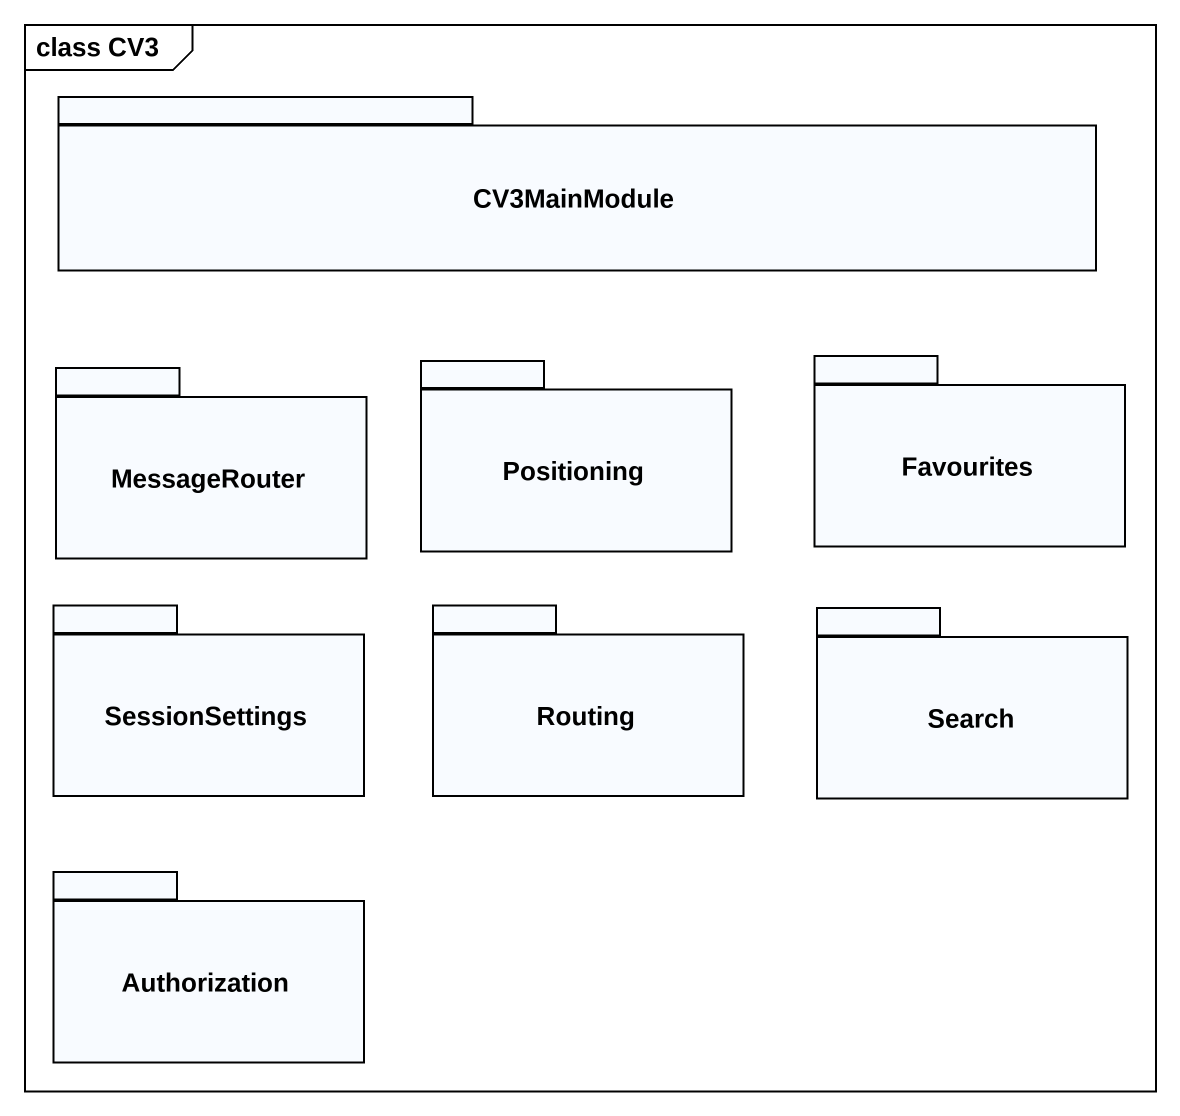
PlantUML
@startuml
mainframe class CV3
package CV3MainModule {
}
package Positioning {
}
package Favourites {
}
package MessageRouter {
}
package SessionSettings {
}
package Routing {
}
package Search {
}
package Authorization {
}
@enduml
